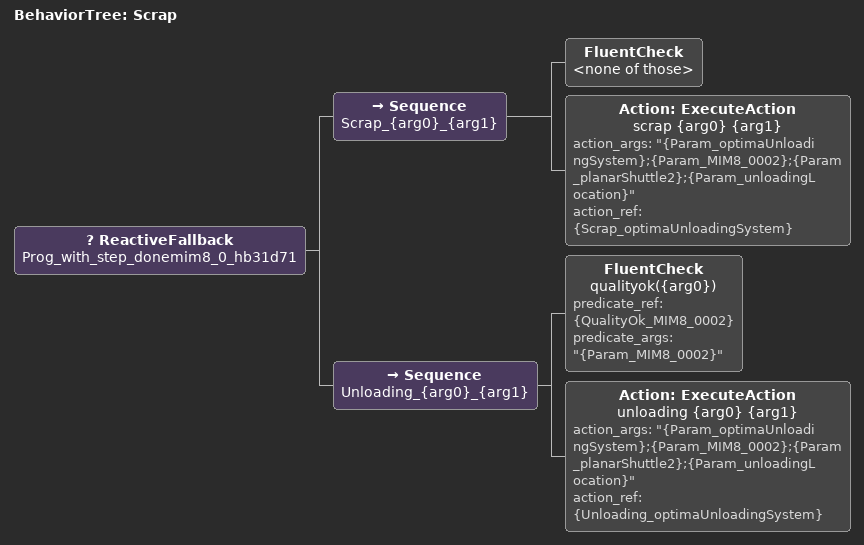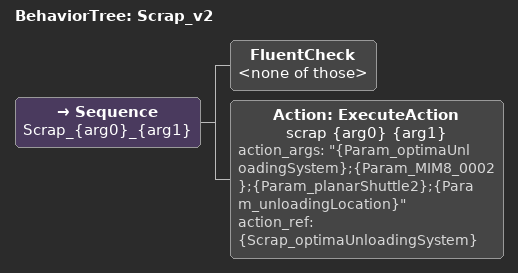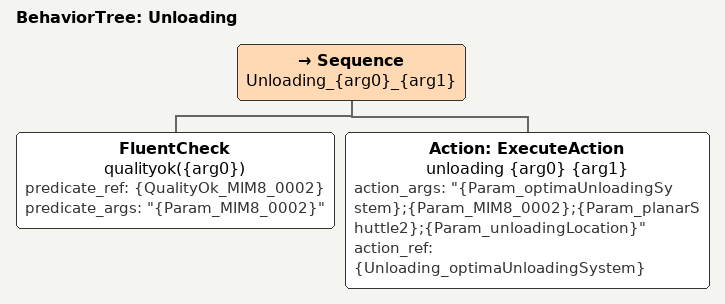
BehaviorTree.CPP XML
<BehaviorTree ID="Scrap">
  <ReactiveFallback name="Prog_with_step_donemim8_0_hb31d71">
    <Sequence name="Scrap_{arg0}_{arg1}">
      <FluentCheck name="&lt;none of those>"/>
      <Action ID="ExecuteAction" name="scrap {arg0} {arg1}" action_args="&quot;{Param_optimaUnloadingSystem};{Param_MIM8_0002};{Param_planarShuttle2};{Param_unloadingLocation}&quot;" action_ref="{Scrap_optimaUnloadingSystem}"/>
    </Sequence>
    <Sequence name="Unloading_{arg0}_{arg1}">
      <FluentCheck name="qualityok({arg0})" predicate_ref="{QualityOk_MIM8_0002}" predicate_args="&quot;{Param_MIM8_0002}&quot;"/>
      <Action ID="ExecuteAction" name="unloading {arg0} {arg1}" action_args="&quot;{Param_optimaUnloadingSystem};{Param_MIM8_0002};{Param_planarShuttle2};{Param_unloadingLocation}&quot;" action_ref="{Unloading_optimaUnloadingSystem}"/>
    </Sequence>
  </ReactiveFallback>
</BehaviorTree>

<BehaviorTree ID="Scrap_v2">
  <Sequence name="Scrap_{arg0}_{arg1}">
    <FluentCheck name="&lt;none of those>"/>
    <Action ID="ExecuteAction" name="scrap {arg0} {arg1}" action_args="&quot;{Param_optimaUnloadingSystem};{Param_MIM8_0002};{Param_planarShuttle2};{Param_unloadingLocation}&quot;" action_ref="{Scrap_optimaUnloadingSystem}"/>
  </Sequence>
</BehaviorTree>

<BehaviorTree ID="Unloading">
  <Sequence name="Unloading_{arg0}_{arg1}">
    <FluentCheck name="qualityok({arg0})" predicate_ref="{QualityOk_MIM8_0002}" predicate_args="&quot;{Param_MIM8_0002}&quot;"/>
    <Action ID="ExecuteAction" name="unloading {arg0} {arg1}" action_args="&quot;{Param_optimaUnloadingSystem};{Param_MIM8_0002};{Param_planarShuttle2};{Param_unloadingLocation}&quot;" action_ref="{Unloading_optimaUnloadingSystem}"/>
  </Sequence>
</BehaviorTree>
